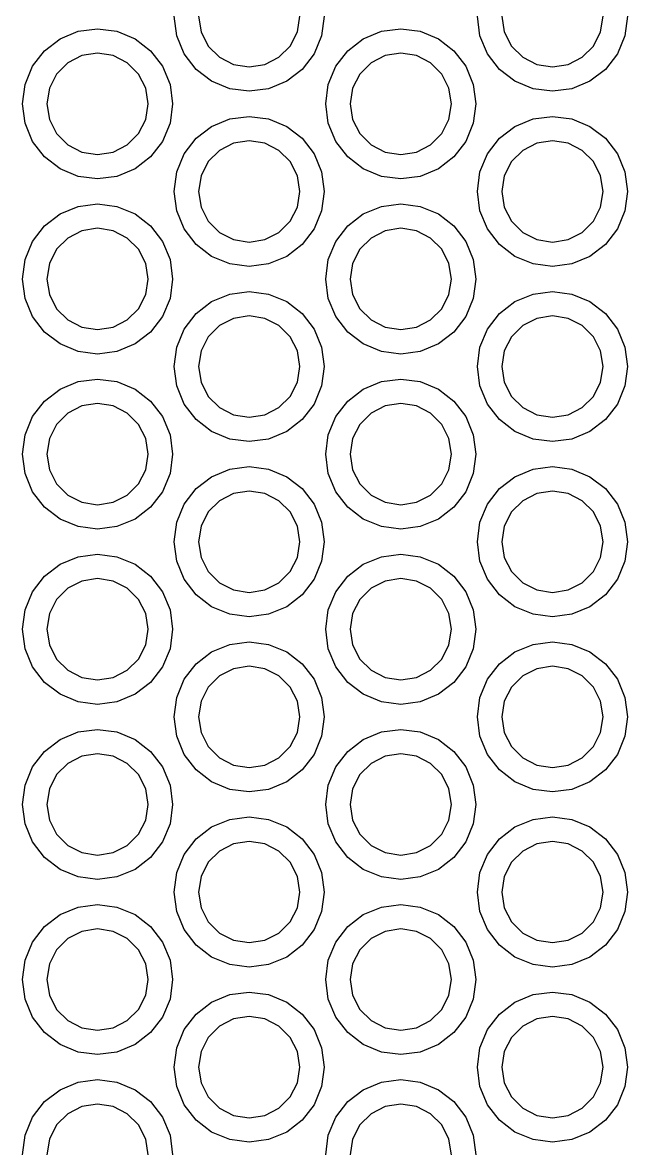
# Model space of a CAD drawing. Extents: x 0 to 6.5, y -7.51 to 0.
# Drawn here: x 1.5557 to 1.7461, y -5.2114 to -4.8571 of the extents above; entities that cross this region are included whole.
import ezdxf

# ---------------------------------------------------------------- set-up
doc = ezdxf.new("R2010")
doc.units = 0
doc.header["$MEASUREMENT"] = 0
doc.layers.add('BLACK', color=7, linetype='CONTINUOUS')

msp = doc.modelspace()

# ---------------------------------------------------------------- linework, layer by layer
at = {"layer": 'BLACK', "linetype": 'CONTINUOUS'}
for p, q in [((1.60424, -4.86125), (1.60343, -4.85514)), ((1.61111, -4.85514), (1.61189, -4.86007)), ((1.64222, -4.86007), (1.643, -4.85514)), ((1.65068, -4.85514), (1.64987, -4.86125)), ((1.69971, -4.86125), (1.6989, -4.85514)), ((1.70658, -4.85514), (1.70736, -4.86007)), ((1.73769, -4.86007), (1.73847, -4.85514)), ((1.74614, -4.85514), (1.74534, -4.86125)), ((1.56751, -4.86224), (1.57321, -4.85988)), ((1.57321, -4.85988), (1.57932, -4.85908)), ((1.57932, -4.85908), (1.58543, -4.85988)), ((1.58543, -4.85988), (1.59113, -4.86224)), ((1.6066, -4.86695), (1.60424, -4.86125)), ((1.61189, -4.86007), (1.61416, -4.86451)), ((1.63995, -4.86451), (1.64222, -4.86007)), ((1.64987, -4.86125), (1.64751, -4.86695)), ((1.66298, -4.86224), (1.66867, -4.85988)), ((1.66867, -4.85988), (1.67479, -4.85908)), ((1.67479, -4.85908), (1.6809, -4.85988)), ((1.6809, -4.85988), (1.6866, -4.86224)), ((1.70206, -4.86695), (1.69971, -4.86125)), ((1.70736, -4.86007), (1.70962, -4.86451)), ((1.73542, -4.86451), (1.73769, -4.86007)), ((1.74534, -4.86125), (1.74298, -4.86695)), ((1.56262, -4.86599), (1.56751, -4.86224)), ((1.59113, -4.86224), (1.59602, -4.86599)), ((1.61416, -4.86451), (1.61768, -4.86804)), ((1.63643, -4.86804), (1.63995, -4.86451)), ((1.65809, -4.86599), (1.66298, -4.86224)), ((1.6866, -4.86224), (1.69149, -4.86599)), ((1.70962, -4.86451), (1.71315, -4.86804)), ((1.73189, -4.86804), (1.73542, -4.86451)), ((1.55886, -4.87089), (1.56262, -4.86599)), ((1.57439, -4.86753), (1.56995, -4.8698)), ((1.57932, -4.86675), (1.57439, -4.86753)), ((1.58425, -4.86753), (1.57932, -4.86675)), ((1.58869, -4.8698), (1.58425, -4.86753)), ((1.59602, -4.86599), (1.59978, -4.87089)), ((1.61035, -4.87184), (1.6066, -4.86695)), ((1.61768, -4.86804), (1.62213, -4.8703)), ((1.63198, -4.8703), (1.63643, -4.86804)), ((1.64751, -4.86695), (1.64376, -4.87184)), ((1.65433, -4.87089), (1.65809, -4.86599)), ((1.66986, -4.86753), (1.66542, -4.8698)), ((1.67479, -4.86675), (1.66986, -4.86753)), ((1.67972, -4.86753), (1.67479, -4.86675)), ((1.68416, -4.8698), (1.67972, -4.86753)), ((1.69149, -4.86599), (1.69525, -4.87089)), ((1.70582, -4.87184), (1.70206, -4.86695)), ((1.71315, -4.86804), (1.7176, -4.8703)), ((1.72745, -4.8703), (1.73189, -4.86804)), ((1.74298, -4.86695), (1.73923, -4.87184)), ((1.5565, -4.87658), (1.55886, -4.87089)), ((1.56995, -4.8698), (1.56642, -4.87333)), ((1.59222, -4.87333), (1.58869, -4.8698)), ((1.59978, -4.87089), (1.60214, -4.87658)), ((1.61524, -4.8756), (1.61035, -4.87184)), ((1.62213, -4.8703), (1.62705, -4.87108)), ((1.62705, -4.87108), (1.63198, -4.8703)), ((1.64376, -4.87184), (1.63887, -4.8756)), ((1.65197, -4.87658), (1.65433, -4.87089)), ((1.66542, -4.8698), (1.66189, -4.87333)), ((1.68769, -4.87333), (1.68416, -4.8698)), ((1.69525, -4.87089), (1.69761, -4.87658)), ((1.71071, -4.8756), (1.70582, -4.87184)), ((1.7176, -4.8703), (1.72252, -4.87108)), ((1.72252, -4.87108), (1.72745, -4.8703)), ((1.73923, -4.87184), (1.73433, -4.8756)), ((1.56642, -4.87333), (1.56416, -4.87777)), ((1.59449, -4.87777), (1.59222, -4.87333)), ((1.66189, -4.87333), (1.65962, -4.87777)), ((1.68995, -4.87777), (1.68769, -4.87333)), ((1.5557, -4.8827), (1.5565, -4.87658)), ((1.56416, -4.87777), (1.56338, -4.8827)), ((1.59527, -4.8827), (1.59449, -4.87777)), ((1.60214, -4.87658), (1.60294, -4.8827)), ((1.62094, -4.87796), (1.61524, -4.8756)), ((1.62705, -4.87876), (1.62094, -4.87796)), ((1.63317, -4.87796), (1.62705, -4.87876)), ((1.63887, -4.8756), (1.63317, -4.87796)), ((1.65117, -4.8827), (1.65197, -4.87658)), ((1.65962, -4.87777), (1.65884, -4.8827)), ((1.69073, -4.8827), (1.68995, -4.87777)), ((1.69761, -4.87658), (1.69841, -4.8827)), ((1.71641, -4.87796), (1.71071, -4.8756)), ((1.72252, -4.87876), (1.71641, -4.87796)), ((1.72864, -4.87796), (1.72252, -4.87876)), ((1.73433, -4.8756), (1.72864, -4.87796)), ((1.5565, -4.88881), (1.5557, -4.8827)), ((1.56338, -4.8827), (1.56416, -4.88763)), ((1.59449, -4.88763), (1.59527, -4.8827)), ((1.60294, -4.8827), (1.60214, -4.88881)), ((1.65197, -4.88881), (1.65117, -4.8827)), ((1.65884, -4.8827), (1.65962, -4.88763)), ((1.68995, -4.88763), (1.69073, -4.8827)), ((1.69841, -4.8827), (1.69761, -4.88881)), ((1.55886, -4.89451), (1.5565, -4.88881)), ((1.56416, -4.88763), (1.56642, -4.89207)), ((1.59222, -4.89207), (1.59449, -4.88763)), ((1.60214, -4.88881), (1.59978, -4.89451)), ((1.61524, -4.8898), (1.62094, -4.88744)), ((1.62094, -4.88744), (1.62705, -4.88664)), ((1.62705, -4.88664), (1.63317, -4.88744)), ((1.63317, -4.88744), (1.63887, -4.8898)), ((1.65433, -4.89451), (1.65197, -4.88881)), ((1.65962, -4.88763), (1.66189, -4.89207)), ((1.68769, -4.89207), (1.68995, -4.88763)), ((1.69761, -4.88881), (1.69525, -4.89451)), ((1.71071, -4.8898), (1.71641, -4.88744)), ((1.71641, -4.88744), (1.72252, -4.88664)), ((1.72252, -4.88664), (1.72864, -4.88744)), ((1.72864, -4.88744), (1.73433, -4.8898)), ((1.56642, -4.89207), (1.56995, -4.8956)), ((1.58869, -4.8956), (1.59222, -4.89207)), ((1.61035, -4.89355), (1.61524, -4.8898)), ((1.63887, -4.8898), (1.64376, -4.89355)), ((1.66189, -4.89207), (1.66542, -4.8956)), ((1.68416, -4.8956), (1.68769, -4.89207)), ((1.70582, -4.89355), (1.71071, -4.8898)), ((1.73433, -4.8898), (1.73923, -4.89355)), ((1.56262, -4.8994), (1.55886, -4.89451)), ((1.56995, -4.8956), (1.57439, -4.89786)), ((1.58425, -4.89786), (1.58869, -4.8956)), ((1.59978, -4.89451), (1.59602, -4.8994)), ((1.6066, -4.89845), (1.61035, -4.89355)), ((1.62213, -4.89509), (1.61768, -4.89736)), ((1.62705, -4.89431), (1.62213, -4.89509)), ((1.63198, -4.89509), (1.62705, -4.89431)), ((1.63643, -4.89736), (1.63198, -4.89509)), ((1.64376, -4.89355), (1.64751, -4.89845)), ((1.65809, -4.8994), (1.65433, -4.89451)), ((1.66542, -4.8956), (1.66986, -4.89786)), ((1.67972, -4.89786), (1.68416, -4.8956)), ((1.69525, -4.89451), (1.69149, -4.8994)), ((1.70206, -4.89845), (1.70582, -4.89355)), ((1.7176, -4.89509), (1.71315, -4.89736)), ((1.72252, -4.89431), (1.7176, -4.89509)), ((1.72745, -4.89509), (1.72252, -4.89431)), ((1.73189, -4.89736), (1.72745, -4.89509)), ((1.73923, -4.89355), (1.74298, -4.89845)), ((1.56751, -4.90316), (1.56262, -4.8994)), ((1.57439, -4.89786), (1.57932, -4.89864)), ((1.57932, -4.89864), (1.58425, -4.89786)), ((1.59602, -4.8994), (1.59113, -4.90316)), ((1.60424, -4.90414), (1.6066, -4.89845)), ((1.61768, -4.89736), (1.61416, -4.90089)), ((1.63995, -4.90089), (1.63643, -4.89736)), ((1.64751, -4.89845), (1.64987, -4.90414)), ((1.66298, -4.90316), (1.65809, -4.8994)), ((1.66986, -4.89786), (1.67479, -4.89864)), ((1.67479, -4.89864), (1.67972, -4.89786)), ((1.69149, -4.8994), (1.6866, -4.90316)), ((1.69971, -4.90414), (1.70206, -4.89845)), ((1.71315, -4.89736), (1.70962, -4.90089)), ((1.73542, -4.90089), (1.73189, -4.89736)), ((1.74298, -4.89845), (1.74534, -4.90414)), ((1.57321, -4.90552), (1.56751, -4.90316)), ((1.59113, -4.90316), (1.58543, -4.90552)), ((1.61416, -4.90089), (1.61189, -4.90533)), ((1.64222, -4.90533), (1.63995, -4.90089)), ((1.66867, -4.90552), (1.66298, -4.90316)), ((1.6866, -4.90316), (1.6809, -4.90552)), ((1.70962, -4.90089), (1.70736, -4.90533)), ((1.73769, -4.90533), (1.73542, -4.90089)), ((1.57932, -4.90632), (1.57321, -4.90552)), ((1.58543, -4.90552), (1.57932, -4.90632)), ((1.60343, -4.91026), (1.60424, -4.90414)), ((1.61189, -4.90533), (1.61111, -4.91026)), ((1.643, -4.91026), (1.64222, -4.90533)), ((1.64987, -4.90414), (1.65068, -4.91026)), ((1.67479, -4.90632), (1.66867, -4.90552)), ((1.6809, -4.90552), (1.67479, -4.90632)), ((1.6989, -4.91026), (1.69971, -4.90414)), ((1.70736, -4.90533), (1.70658, -4.91026)), ((1.73847, -4.91026), (1.73769, -4.90533)), ((1.74534, -4.90414), (1.74614, -4.91026)), ((1.60424, -4.91637), (1.60343, -4.91026)), ((1.61111, -4.91026), (1.61189, -4.91518)), ((1.64222, -4.91518), (1.643, -4.91026)), ((1.65068, -4.91026), (1.64987, -4.91637)), ((1.69971, -4.91637), (1.6989, -4.91026)), ((1.70658, -4.91026), (1.70736, -4.91518)), ((1.73769, -4.91518), (1.73847, -4.91026)), ((1.74614, -4.91026), (1.74534, -4.91637)), ((1.57321, -4.915), (1.57932, -4.91419)), ((1.57932, -4.91419), (1.58543, -4.915)), ((1.66867, -4.915), (1.67479, -4.91419)), ((1.67479, -4.91419), (1.6809, -4.915)), ((1.56262, -4.92111), (1.56751, -4.91736)), ((1.56751, -4.91736), (1.57321, -4.915)), ((1.58543, -4.915), (1.59113, -4.91736)), ((1.59113, -4.91736), (1.59602, -4.92111)), ((1.6066, -4.92207), (1.60424, -4.91637)), ((1.61189, -4.91518), (1.61416, -4.91963)), ((1.63995, -4.91963), (1.64222, -4.91518)), ((1.64987, -4.91637), (1.64751, -4.92207)), ((1.65809, -4.92111), (1.66298, -4.91736)), ((1.66298, -4.91736), (1.66867, -4.915)), ((1.6809, -4.915), (1.6866, -4.91736)), ((1.6866, -4.91736), (1.69149, -4.92111)), ((1.70206, -4.92207), (1.69971, -4.91637)), ((1.70736, -4.91518), (1.70962, -4.91963)), ((1.73542, -4.91963), (1.73769, -4.91518)), ((1.74534, -4.91637), (1.74298, -4.92207)), ((1.55886, -4.92601), (1.56262, -4.92111)), ((1.59602, -4.92111), (1.59978, -4.92601)), ((1.61416, -4.91963), (1.61768, -4.92316)), ((1.63643, -4.92316), (1.63995, -4.91963)), ((1.65433, -4.92601), (1.65809, -4.92111)), ((1.69149, -4.92111), (1.69525, -4.92601)), ((1.70962, -4.91963), (1.71315, -4.92316)), ((1.73189, -4.92316), (1.73542, -4.91963)), ((1.56995, -4.92492), (1.56642, -4.92844)), ((1.57439, -4.92265), (1.56995, -4.92492)), ((1.57932, -4.92187), (1.57439, -4.92265)), ((1.58425, -4.92265), (1.57932, -4.92187)), ((1.58869, -4.92492), (1.58425, -4.92265)), ((1.59222, -4.92844), (1.58869, -4.92492)), ((1.61035, -4.92696), (1.6066, -4.92207)), ((1.61768, -4.92316), (1.62213, -4.92542)), ((1.63198, -4.92542), (1.63643, -4.92316)), ((1.64751, -4.92207), (1.64376, -4.92696)), ((1.66542, -4.92492), (1.66189, -4.92844)), ((1.66986, -4.92265), (1.66542, -4.92492)), ((1.67479, -4.92187), (1.66986, -4.92265)), ((1.67972, -4.92265), (1.67479, -4.92187)), ((1.68416, -4.92492), (1.67972, -4.92265)), ((1.68769, -4.92844), (1.68416, -4.92492)), ((1.70582, -4.92696), (1.70206, -4.92207)), ((1.71315, -4.92316), (1.7176, -4.92542)), ((1.72745, -4.92542), (1.73189, -4.92316)), ((1.74298, -4.92207), (1.73923, -4.92696)), ((1.5565, -4.9317), (1.55886, -4.92601)), ((1.56642, -4.92844), (1.56416, -4.93289)), ((1.59449, -4.93289), (1.59222, -4.92844)), ((1.59978, -4.92601), (1.60214, -4.9317)), ((1.61524, -4.93071), (1.61035, -4.92696)), ((1.62213, -4.92542), (1.62705, -4.9262)), ((1.62705, -4.9262), (1.63198, -4.92542)), ((1.64376, -4.92696), (1.63887, -4.93071)), ((1.65197, -4.9317), (1.65433, -4.92601)), ((1.66189, -4.92844), (1.65962, -4.93289)), ((1.68995, -4.93289), (1.68769, -4.92844)), ((1.69525, -4.92601), (1.69761, -4.9317)), ((1.71071, -4.93071), (1.70582, -4.92696)), ((1.7176, -4.92542), (1.72252, -4.9262)), ((1.72252, -4.9262), (1.72745, -4.92542)), ((1.73923, -4.92696), (1.73433, -4.93071)), ((1.5557, -4.93782), (1.5565, -4.9317)), ((1.60214, -4.9317), (1.60294, -4.93782)), ((1.62094, -4.93307), (1.61524, -4.93071)), ((1.63887, -4.93071), (1.63317, -4.93307)), ((1.65117, -4.93782), (1.65197, -4.9317)), ((1.69761, -4.9317), (1.69841, -4.93782)), ((1.71641, -4.93307), (1.71071, -4.93071)), ((1.73433, -4.93071), (1.72864, -4.93307)), ((1.56416, -4.93289), (1.56338, -4.93782)), ((1.59527, -4.93782), (1.59449, -4.93289)), ((1.62705, -4.93388), (1.62094, -4.93307)), ((1.63317, -4.93307), (1.62705, -4.93388)), ((1.65962, -4.93289), (1.65884, -4.93782)), ((1.69073, -4.93782), (1.68995, -4.93289)), ((1.72252, -4.93388), (1.71641, -4.93307)), ((1.72864, -4.93307), (1.72252, -4.93388)), ((1.5565, -4.94393), (1.5557, -4.93782)), ((1.56338, -4.93782), (1.56416, -4.94274)), ((1.59449, -4.94274), (1.59527, -4.93782)), ((1.60294, -4.93782), (1.60214, -4.94393)), ((1.65197, -4.94393), (1.65117, -4.93782)), ((1.65884, -4.93782), (1.65962, -4.94274)), ((1.68995, -4.94274), (1.69073, -4.93782)), ((1.69841, -4.93782), (1.69761, -4.94393)), ((1.56416, -4.94274), (1.56642, -4.94719)), ((1.59222, -4.94719), (1.59449, -4.94274)), ((1.61524, -4.94492), (1.62094, -4.94256)), ((1.62094, -4.94256), (1.62705, -4.94175)), ((1.62705, -4.94175), (1.63317, -4.94256)), ((1.63317, -4.94256), (1.63887, -4.94492)), ((1.65962, -4.94274), (1.66189, -4.94719)), ((1.68769, -4.94719), (1.68995, -4.94274)), ((1.71071, -4.94492), (1.71641, -4.94256)), ((1.71641, -4.94256), (1.72252, -4.94175)), ((1.72252, -4.94175), (1.72864, -4.94256)), ((1.72864, -4.94256), (1.73433, -4.94492)), ((1.55886, -4.94963), (1.5565, -4.94393)), ((1.60214, -4.94393), (1.59978, -4.94963)), ((1.61035, -4.94867), (1.61524, -4.94492)), ((1.63887, -4.94492), (1.64376, -4.94867)), ((1.65433, -4.94963), (1.65197, -4.94393)), ((1.69761, -4.94393), (1.69525, -4.94963)), ((1.70582, -4.94867), (1.71071, -4.94492)), ((1.73433, -4.94492), (1.73923, -4.94867)), ((1.56262, -4.95452), (1.55886, -4.94963)), ((1.56642, -4.94719), (1.56995, -4.95072)), ((1.58869, -4.95072), (1.59222, -4.94719)), ((1.59978, -4.94963), (1.59602, -4.95452)), ((1.6066, -4.95356), (1.61035, -4.94867)), ((1.62705, -4.94943), (1.62213, -4.95021)), ((1.63198, -4.95021), (1.62705, -4.94943)), ((1.64376, -4.94867), (1.64751, -4.95356)), ((1.65809, -4.95452), (1.65433, -4.94963)), ((1.66189, -4.94719), (1.66542, -4.95072)), ((1.68416, -4.95072), (1.68769, -4.94719)), ((1.69525, -4.94963), (1.69149, -4.95452)), ((1.70206, -4.95356), (1.70582, -4.94867)), ((1.72252, -4.94943), (1.7176, -4.95021)), ((1.72745, -4.95021), (1.72252, -4.94943)), ((1.73923, -4.94867), (1.74298, -4.95356)), ((1.56995, -4.95072), (1.57439, -4.95298)), ((1.57439, -4.95298), (1.57932, -4.95376)), ((1.57932, -4.95376), (1.58425, -4.95298)), ((1.58425, -4.95298), (1.58869, -4.95072)), ((1.61768, -4.95248), (1.61416, -4.956)), ((1.62213, -4.95021), (1.61768, -4.95248)), ((1.63643, -4.95248), (1.63198, -4.95021)), ((1.63995, -4.956), (1.63643, -4.95248)), ((1.66542, -4.95072), (1.66986, -4.95298)), ((1.66986, -4.95298), (1.67479, -4.95376)), ((1.67479, -4.95376), (1.67972, -4.95298)), ((1.67972, -4.95298), (1.68416, -4.95072)), ((1.71315, -4.95248), (1.70962, -4.956)), ((1.7176, -4.95021), (1.71315, -4.95248)), ((1.73189, -4.95248), (1.72745, -4.95021)), ((1.73542, -4.956), (1.73189, -4.95248)), ((1.56751, -4.95827), (1.56262, -4.95452)), ((1.59602, -4.95452), (1.59113, -4.95827)), ((1.60424, -4.95926), (1.6066, -4.95356)), ((1.61416, -4.956), (1.61189, -4.96045)), ((1.64222, -4.96045), (1.63995, -4.956)), ((1.64751, -4.95356), (1.64987, -4.95926)), ((1.66298, -4.95827), (1.65809, -4.95452)), ((1.69149, -4.95452), (1.6866, -4.95827)), ((1.69971, -4.95926), (1.70206, -4.95356)), ((1.70962, -4.956), (1.70736, -4.96045)), ((1.73769, -4.96045), (1.73542, -4.956)), ((1.74298, -4.95356), (1.74534, -4.95926)), ((1.57321, -4.96063), (1.56751, -4.95827)), ((1.59113, -4.95827), (1.58543, -4.96063)), ((1.60343, -4.96538), (1.60424, -4.95926)), ((1.61189, -4.96045), (1.61111, -4.96538)), ((1.643, -4.96538), (1.64222, -4.96045)), ((1.64987, -4.95926), (1.65068, -4.96538)), ((1.66867, -4.96063), (1.66298, -4.95827)), ((1.6866, -4.95827), (1.6809, -4.96063)), ((1.6989, -4.96538), (1.69971, -4.95926)), ((1.70736, -4.96045), (1.70658, -4.96538)), ((1.73847, -4.96538), (1.73769, -4.96045)), ((1.74534, -4.95926), (1.74614, -4.96538)), ((1.57932, -4.96144), (1.57321, -4.96063)), ((1.58543, -4.96063), (1.57932, -4.96144)), ((1.67479, -4.96144), (1.66867, -4.96063)), ((1.6809, -4.96063), (1.67479, -4.96144)), ((1.60424, -4.97149), (1.60343, -4.96538)), ((1.61111, -4.96538), (1.61189, -4.9703)), ((1.64222, -4.9703), (1.643, -4.96538)), ((1.65068, -4.96538), (1.64987, -4.97149)), ((1.69971, -4.97149), (1.6989, -4.96538)), ((1.70658, -4.96538), (1.70736, -4.9703)), ((1.73769, -4.9703), (1.73847, -4.96538)), ((1.74614, -4.96538), (1.74534, -4.97149)), ((1.56751, -4.97248), (1.57321, -4.97012)), ((1.57321, -4.97012), (1.57932, -4.96931)), ((1.57932, -4.96931), (1.58543, -4.97012)), ((1.58543, -4.97012), (1.59113, -4.97248)), ((1.61189, -4.9703), (1.61416, -4.97475)), ((1.63995, -4.97475), (1.64222, -4.9703)), ((1.66298, -4.97248), (1.66867, -4.97012)), ((1.66867, -4.97012), (1.67479, -4.96931)), ((1.67479, -4.96931), (1.6809, -4.97012)), ((1.6809, -4.97012), (1.6866, -4.97248)), ((1.70736, -4.9703), (1.70962, -4.97475)), ((1.73542, -4.97475), (1.73769, -4.9703)), ((1.56262, -4.97623), (1.56751, -4.97248)), ((1.59113, -4.97248), (1.59602, -4.97623)), ((1.6066, -4.97719), (1.60424, -4.97149)), ((1.61416, -4.97475), (1.61768, -4.97827)), ((1.63643, -4.97827), (1.63995, -4.97475)), ((1.64987, -4.97149), (1.64751, -4.97719)), ((1.65809, -4.97623), (1.66298, -4.97248)), ((1.6866, -4.97248), (1.69149, -4.97623)), ((1.70206, -4.97719), (1.69971, -4.97149)), ((1.70962, -4.97475), (1.71315, -4.97827)), ((1.73189, -4.97827), (1.73542, -4.97475)), ((1.74534, -4.97149), (1.74298, -4.97719)), ((1.55886, -4.98112), (1.56262, -4.97623)), ((1.57439, -4.97777), (1.56995, -4.98003)), ((1.57932, -4.97699), (1.57439, -4.97777)), ((1.58425, -4.97777), (1.57932, -4.97699)), ((1.58869, -4.98003), (1.58425, -4.97777)), ((1.59602, -4.97623), (1.59978, -4.98112)), ((1.61035, -4.98208), (1.6066, -4.97719)), ((1.61768, -4.97827), (1.62213, -4.98054)), ((1.63198, -4.98054), (1.63643, -4.97827)), ((1.64751, -4.97719), (1.64376, -4.98208)), ((1.65433, -4.98112), (1.65809, -4.97623)), ((1.66986, -4.97777), (1.66542, -4.98003)), ((1.67479, -4.97699), (1.66986, -4.97777)), ((1.67972, -4.97777), (1.67479, -4.97699)), ((1.68416, -4.98003), (1.67972, -4.97777)), ((1.69149, -4.97623), (1.69525, -4.98112)), ((1.70582, -4.98208), (1.70206, -4.97719)), ((1.71315, -4.97827), (1.7176, -4.98054)), ((1.72745, -4.98054), (1.73189, -4.97827)), ((1.74298, -4.97719), (1.73923, -4.98208)), ((1.5565, -4.98682), (1.55886, -4.98112)), ((1.56995, -4.98003), (1.56642, -4.98356)), ((1.59222, -4.98356), (1.58869, -4.98003)), ((1.59978, -4.98112), (1.60214, -4.98682)), ((1.62213, -4.98054), (1.62705, -4.98132)), ((1.62705, -4.98132), (1.63198, -4.98054)), ((1.65197, -4.98682), (1.65433, -4.98112)), ((1.66542, -4.98003), (1.66189, -4.98356)), ((1.68769, -4.98356), (1.68416, -4.98003)), ((1.69525, -4.98112), (1.69761, -4.98682)), ((1.7176, -4.98054), (1.72252, -4.98132)), ((1.72252, -4.98132), (1.72745, -4.98054)), ((1.56642, -4.98356), (1.56416, -4.98801)), ((1.59449, -4.98801), (1.59222, -4.98356)), ((1.61524, -4.98583), (1.61035, -4.98208)), ((1.64376, -4.98208), (1.63887, -4.98583)), ((1.66189, -4.98356), (1.65962, -4.98801)), ((1.68995, -4.98801), (1.68769, -4.98356)), ((1.71071, -4.98583), (1.70582, -4.98208)), ((1.73923, -4.98208), (1.73433, -4.98583)), ((1.5557, -4.99293), (1.5565, -4.98682)), ((1.56416, -4.98801), (1.56338, -4.99293)), ((1.59527, -4.99293), (1.59449, -4.98801)), ((1.60214, -4.98682), (1.60294, -4.99293)), ((1.62094, -4.98819), (1.61524, -4.98583)), ((1.62705, -4.989), (1.62094, -4.98819)), ((1.63317, -4.98819), (1.62705, -4.989)), ((1.63887, -4.98583), (1.63317, -4.98819)), ((1.65117, -4.99293), (1.65197, -4.98682)), ((1.65962, -4.98801), (1.65884, -4.99293)), ((1.69073, -4.99293), (1.68995, -4.98801)), ((1.69761, -4.98682), (1.69841, -4.99293)), ((1.71641, -4.98819), (1.71071, -4.98583)), ((1.72252, -4.989), (1.71641, -4.98819)), ((1.72864, -4.98819), (1.72252, -4.989)), ((1.73433, -4.98583), (1.72864, -4.98819)), ((1.5565, -4.99905), (1.5557, -4.99293)), ((1.56338, -4.99293), (1.56416, -4.99786)), ((1.59449, -4.99786), (1.59527, -4.99293)), ((1.60294, -4.99293), (1.60214, -4.99905)), ((1.65197, -4.99905), (1.65117, -4.99293)), ((1.65884, -4.99293), (1.65962, -4.99786)), ((1.68995, -4.99786), (1.69073, -4.99293)), ((1.69841, -4.99293), (1.69761, -4.99905)), ((1.55886, -5.00475), (1.5565, -4.99905)), ((1.56416, -4.99786), (1.56642, -5.00231)), ((1.59222, -5.00231), (1.59449, -4.99786)), ((1.60214, -4.99905), (1.59978, -5.00475)), ((1.61524, -5.00004), (1.62094, -4.99768)), ((1.62094, -4.99768), (1.62705, -4.99687)), ((1.62705, -4.99687), (1.63317, -4.99768)), ((1.63317, -4.99768), (1.63887, -5.00004)), ((1.65433, -5.00475), (1.65197, -4.99905)), ((1.65962, -4.99786), (1.66189, -5.00231)), ((1.68769, -5.00231), (1.68995, -4.99786)), ((1.69761, -4.99905), (1.69525, -5.00475)), ((1.71071, -5.00004), (1.71641, -4.99768)), ((1.71641, -4.99768), (1.72252, -4.99687)), ((1.72252, -4.99687), (1.72864, -4.99768)), ((1.72864, -4.99768), (1.73433, -5.00004)), ((1.56642, -5.00231), (1.56995, -5.00583)), ((1.58869, -5.00583), (1.59222, -5.00231)), ((1.61035, -5.00379), (1.61524, -5.00004)), ((1.63887, -5.00004), (1.64376, -5.00379)), ((1.66189, -5.00231), (1.66542, -5.00583)), ((1.68416, -5.00583), (1.68769, -5.00231)), ((1.70582, -5.00379), (1.71071, -5.00004)), ((1.73433, -5.00004), (1.73923, -5.00379)), ((1.56262, -5.00964), (1.55886, -5.00475)), ((1.56995, -5.00583), (1.57439, -5.0081)), ((1.58425, -5.0081), (1.58869, -5.00583)), ((1.59978, -5.00475), (1.59602, -5.00964)), ((1.6066, -5.00868), (1.61035, -5.00379)), ((1.62213, -5.00533), (1.61768, -5.00759)), ((1.62705, -5.00455), (1.62213, -5.00533)), ((1.63198, -5.00533), (1.62705, -5.00455)), ((1.63643, -5.00759), (1.63198, -5.00533)), ((1.64376, -5.00379), (1.64751, -5.00868)), ((1.65809, -5.00964), (1.65433, -5.00475)), ((1.66542, -5.00583), (1.66986, -5.0081)), ((1.67972, -5.0081), (1.68416, -5.00583)), ((1.69525, -5.00475), (1.69149, -5.00964)), ((1.70206, -5.00868), (1.70582, -5.00379)), ((1.7176, -5.00533), (1.71315, -5.00759)), ((1.72252, -5.00455), (1.7176, -5.00533)), ((1.72745, -5.00533), (1.72252, -5.00455)), ((1.73189, -5.00759), (1.72745, -5.00533)), ((1.73923, -5.00379), (1.74298, -5.00868)), ((1.56751, -5.01339), (1.56262, -5.00964)), ((1.57439, -5.0081), (1.57932, -5.00888)), ((1.57932, -5.00888), (1.58425, -5.0081)), ((1.59602, -5.00964), (1.59113, -5.01339)), ((1.60424, -5.01438), (1.6066, -5.00868)), ((1.61768, -5.00759), (1.61416, -5.01112)), ((1.63995, -5.01112), (1.63643, -5.00759)), ((1.64751, -5.00868), (1.64987, -5.01438)), ((1.66298, -5.01339), (1.65809, -5.00964)), ((1.66986, -5.0081), (1.67479, -5.00888)), ((1.67479, -5.00888), (1.67972, -5.0081)), ((1.69149, -5.00964), (1.6866, -5.01339)), ((1.69971, -5.01438), (1.70206, -5.00868)), ((1.71315, -5.00759), (1.70962, -5.01112)), ((1.73542, -5.01112), (1.73189, -5.00759)), ((1.74298, -5.00868), (1.74534, -5.01438)), ((1.57321, -5.01575), (1.56751, -5.01339)), ((1.59113, -5.01339), (1.58543, -5.01575)), ((1.61416, -5.01112), (1.61189, -5.01557)), ((1.64222, -5.01557), (1.63995, -5.01112)), ((1.66867, -5.01575), (1.66298, -5.01339)), ((1.6866, -5.01339), (1.6809, -5.01575)), ((1.70962, -5.01112), (1.70736, -5.01557)), ((1.73769, -5.01557), (1.73542, -5.01112)), ((1.57932, -5.01656), (1.57321, -5.01575)), ((1.58543, -5.01575), (1.57932, -5.01656)), ((1.60343, -5.02049), (1.60424, -5.01438)), ((1.61189, -5.01557), (1.61111, -5.02049)), ((1.643, -5.02049), (1.64222, -5.01557)), ((1.64987, -5.01438), (1.65068, -5.02049)), ((1.67479, -5.01656), (1.66867, -5.01575)), ((1.6809, -5.01575), (1.67479, -5.01656)), ((1.6989, -5.02049), (1.69971, -5.01438)), ((1.70736, -5.01557), (1.70658, -5.02049)), ((1.73847, -5.02049), (1.73769, -5.01557)), ((1.74534, -5.01438), (1.74614, -5.02049)), ((1.60424, -5.02661), (1.60343, -5.02049)), ((1.61111, -5.02049), (1.61189, -5.02542)), ((1.64222, -5.02542), (1.643, -5.02049)), ((1.65068, -5.02049), (1.64987, -5.02661)), ((1.69971, -5.02661), (1.6989, -5.02049)), ((1.70658, -5.02049), (1.70736, -5.02542)), ((1.73769, -5.02542), (1.73847, -5.02049)), ((1.74614, -5.02049), (1.74534, -5.02661)), ((1.56262, -5.03135), (1.56751, -5.0276)), ((1.56751, -5.0276), (1.57321, -5.02524)), ((1.57321, -5.02524), (1.57932, -5.02443)), ((1.57932, -5.02443), (1.58543, -5.02524)), ((1.58543, -5.02524), (1.59113, -5.0276)), ((1.59113, -5.0276), (1.59602, -5.03135)), ((1.6066, -5.0323), (1.60424, -5.02661)), ((1.61189, -5.02542), (1.61416, -5.02987)), ((1.63995, -5.02987), (1.64222, -5.02542)), ((1.64987, -5.02661), (1.64751, -5.0323)), ((1.65809, -5.03135), (1.66298, -5.0276)), ((1.66298, -5.0276), (1.66867, -5.02524)), ((1.66867, -5.02524), (1.67479, -5.02443)), ((1.67479, -5.02443), (1.6809, -5.02524)), ((1.6809, -5.02524), (1.6866, -5.0276)), ((1.6866, -5.0276), (1.69149, -5.03135)), ((1.70206, -5.0323), (1.69971, -5.02661)), ((1.70736, -5.02542), (1.70962, -5.02987)), ((1.73542, -5.02987), (1.73769, -5.02542)), ((1.74534, -5.02661), (1.74298, -5.0323)), ((1.55886, -5.03624), (1.56262, -5.03135)), ((1.59602, -5.03135), (1.59978, -5.03624)), ((1.61416, -5.02987), (1.61768, -5.03339)), ((1.63643, -5.03339), (1.63995, -5.02987)), ((1.65433, -5.03624), (1.65809, -5.03135)), ((1.69149, -5.03135), (1.69525, -5.03624)), ((1.70962, -5.02987), (1.71315, -5.03339)), ((1.73189, -5.03339), (1.73542, -5.02987)), ((1.57439, -5.03289), (1.56995, -5.03515)), ((1.57932, -5.03211), (1.57439, -5.03289)), ((1.58425, -5.03289), (1.57932, -5.03211)), ((1.58869, -5.03515), (1.58425, -5.03289)), ((1.61035, -5.0372), (1.6066, -5.0323)), ((1.61768, -5.03339), (1.62213, -5.03566)), ((1.63198, -5.03566), (1.63643, -5.03339)), ((1.64751, -5.0323), (1.64376, -5.0372)), ((1.66986, -5.03289), (1.66542, -5.03515)), ((1.67479, -5.03211), (1.66986, -5.03289)), ((1.67972, -5.03289), (1.67479, -5.03211)), ((1.68416, -5.03515), (1.67972, -5.03289)), ((1.70582, -5.0372), (1.70206, -5.0323)), ((1.71315, -5.03339), (1.7176, -5.03566)), ((1.72745, -5.03566), (1.73189, -5.03339)), ((1.74298, -5.0323), (1.73923, -5.0372)), ((1.5565, -5.04194), (1.55886, -5.03624)), ((1.56995, -5.03515), (1.56642, -5.03868)), ((1.59222, -5.03868), (1.58869, -5.03515)), ((1.59978, -5.03624), (1.60214, -5.04194)), ((1.61524, -5.04095), (1.61035, -5.0372)), ((1.62213, -5.03566), (1.62705, -5.03644)), ((1.62705, -5.03644), (1.63198, -5.03566)), ((1.64376, -5.0372), (1.63887, -5.04095)), ((1.65197, -5.04194), (1.65433, -5.03624)), ((1.66542, -5.03515), (1.66189, -5.03868)), ((1.68769, -5.03868), (1.68416, -5.03515)), ((1.69525, -5.03624), (1.69761, -5.04194)), ((1.71071, -5.04095), (1.70582, -5.0372)), ((1.7176, -5.03566), (1.72252, -5.03644)), ((1.72252, -5.03644), (1.72745, -5.03566)), ((1.73923, -5.0372), (1.73433, -5.04095)), ((1.5557, -5.04805), (1.5565, -5.04194)), ((1.56642, -5.03868), (1.56416, -5.04313)), ((1.59449, -5.04313), (1.59222, -5.03868)), ((1.60214, -5.04194), (1.60294, -5.04805)), ((1.62094, -5.04331), (1.61524, -5.04095)), ((1.63887, -5.04095), (1.63317, -5.04331)), ((1.65117, -5.04805), (1.65197, -5.04194)), ((1.66189, -5.03868), (1.65962, -5.04313)), ((1.68995, -5.04313), (1.68769, -5.03868)), ((1.69761, -5.04194), (1.69841, -5.04805)), ((1.71641, -5.04331), (1.71071, -5.04095)), ((1.73433, -5.04095), (1.72864, -5.04331)), ((1.56416, -5.04313), (1.56338, -5.04805)), ((1.59527, -5.04805), (1.59449, -5.04313)), ((1.62705, -5.04412), (1.62094, -5.04331)), ((1.63317, -5.04331), (1.62705, -5.04412)), ((1.65962, -5.04313), (1.65884, -5.04805)), ((1.69073, -5.04805), (1.68995, -5.04313)), ((1.72252, -5.04412), (1.71641, -5.04331)), ((1.72864, -5.04331), (1.72252, -5.04412)), ((1.5565, -5.05417), (1.5557, -5.04805)), ((1.56338, -5.04805), (1.56416, -5.05298)), ((1.59449, -5.05298), (1.59527, -5.04805)), ((1.60294, -5.04805), (1.60214, -5.05417)), ((1.65197, -5.05417), (1.65117, -5.04805)), ((1.65884, -5.04805), (1.65962, -5.05298)), ((1.68995, -5.05298), (1.69073, -5.04805)), ((1.69841, -5.04805), (1.69761, -5.05417)), ((1.62094, -5.05279), (1.62705, -5.05199)), ((1.62705, -5.05199), (1.63317, -5.05279)), ((1.71641, -5.05279), (1.72252, -5.05199)), ((1.72252, -5.05199), (1.72864, -5.05279)), ((1.55886, -5.05986), (1.5565, -5.05417)), ((1.56416, -5.05298), (1.56642, -5.05742)), ((1.59222, -5.05742), (1.59449, -5.05298)), ((1.60214, -5.05417), (1.59978, -5.05986)), ((1.61035, -5.05891), (1.61524, -5.05515)), ((1.61524, -5.05515), (1.62094, -5.05279)), ((1.63317, -5.05279), (1.63887, -5.05515)), ((1.63887, -5.05515), (1.64376, -5.05891)), ((1.65433, -5.05986), (1.65197, -5.05417)), ((1.65962, -5.05298), (1.66189, -5.05742)), ((1.68769, -5.05742), (1.68995, -5.05298)), ((1.69761, -5.05417), (1.69525, -5.05986)), ((1.70582, -5.05891), (1.71071, -5.05515)), ((1.71071, -5.05515), (1.71641, -5.05279)), ((1.72864, -5.05279), (1.73433, -5.05515)), ((1.73433, -5.05515), (1.73923, -5.05891)), ((1.56642, -5.05742), (1.56995, -5.06095)), ((1.58869, -5.06095), (1.59222, -5.05742)), ((1.6066, -5.0638), (1.61035, -5.05891)), ((1.62705, -5.05967), (1.62213, -5.06045)), ((1.63198, -5.06045), (1.62705, -5.05967)), ((1.64376, -5.05891), (1.64751, -5.0638)), ((1.66189, -5.05742), (1.66542, -5.06095)), ((1.68416, -5.06095), (1.68769, -5.05742)), ((1.70206, -5.0638), (1.70582, -5.05891)), ((1.72252, -5.05967), (1.7176, -5.06045)), ((1.72745, -5.06045), (1.72252, -5.05967)), ((1.73923, -5.05891), (1.74298, -5.0638)), ((1.56262, -5.06476), (1.55886, -5.05986)), ((1.56995, -5.06095), (1.57439, -5.06322)), ((1.57439, -5.06322), (1.57932, -5.064)), ((1.57932, -5.064), (1.58425, -5.06322)), ((1.58425, -5.06322), (1.58869, -5.06095)), ((1.59978, -5.05986), (1.59602, -5.06476)), ((1.61768, -5.06271), (1.61416, -5.06624)), ((1.62213, -5.06045), (1.61768, -5.06271)), ((1.63643, -5.06271), (1.63198, -5.06045)), ((1.63995, -5.06624), (1.63643, -5.06271)), ((1.65809, -5.06476), (1.65433, -5.05986)), ((1.66542, -5.06095), (1.66986, -5.06322)), ((1.66986, -5.06322), (1.67479, -5.064)), ((1.67479, -5.064), (1.67972, -5.06322)), ((1.67972, -5.06322), (1.68416, -5.06095)), ((1.69525, -5.05986), (1.69149, -5.06476)), ((1.71315, -5.06271), (1.70962, -5.06624)), ((1.7176, -5.06045), (1.71315, -5.06271)), ((1.73189, -5.06271), (1.72745, -5.06045)), ((1.73542, -5.06624), (1.73189, -5.06271)), ((1.56751, -5.06851), (1.56262, -5.06476)), ((1.59602, -5.06476), (1.59113, -5.06851)), ((1.60424, -5.0695), (1.6066, -5.0638)), ((1.61416, -5.06624), (1.61189, -5.07068)), ((1.64222, -5.07068), (1.63995, -5.06624)), ((1.64751, -5.0638), (1.64987, -5.0695)), ((1.66298, -5.06851), (1.65809, -5.06476)), ((1.69149, -5.06476), (1.6866, -5.06851)), ((1.69971, -5.0695), (1.70206, -5.0638)), ((1.70962, -5.06624), (1.70736, -5.07068)), ((1.73769, -5.07068), (1.73542, -5.06624)), ((1.74298, -5.0638), (1.74534, -5.0695)), ((1.57321, -5.07087), (1.56751, -5.06851)), ((1.59113, -5.06851), (1.58543, -5.07087)), ((1.60343, -5.07561), (1.60424, -5.0695)), ((1.64987, -5.0695), (1.65068, -5.07561)), ((1.66867, -5.07087), (1.66298, -5.06851)), ((1.6866, -5.06851), (1.6809, -5.07087)), ((1.6989, -5.07561), (1.69971, -5.0695)), ((1.74534, -5.0695), (1.74614, -5.07561)), ((1.57932, -5.07167), (1.57321, -5.07087)), ((1.58543, -5.07087), (1.57932, -5.07167)), ((1.61189, -5.07068), (1.61111, -5.07561)), ((1.643, -5.07561), (1.64222, -5.07068)), ((1.67479, -5.07167), (1.66867, -5.07087)), ((1.6809, -5.07087), (1.67479, -5.07167)), ((1.70736, -5.07068), (1.70658, -5.07561)), ((1.73847, -5.07561), (1.73769, -5.07068)), ((1.60424, -5.08173), (1.60343, -5.07561)), ((1.61111, -5.07561), (1.61189, -5.08054)), ((1.64222, -5.08054), (1.643, -5.07561)), ((1.65068, -5.07561), (1.64987, -5.08173)), ((1.69971, -5.08173), (1.6989, -5.07561)), ((1.70658, -5.07561), (1.70736, -5.08054)), ((1.73769, -5.08054), (1.73847, -5.07561)), ((1.74614, -5.07561), (1.74534, -5.08173)), ((1.56751, -5.08271), (1.57321, -5.08035)), ((1.57321, -5.08035), (1.57932, -5.07955)), ((1.57932, -5.07955), (1.58543, -5.08035)), ((1.58543, -5.08035), (1.59113, -5.08271)), ((1.61189, -5.08054), (1.61416, -5.08498)), ((1.63995, -5.08498), (1.64222, -5.08054)), ((1.66298, -5.08271), (1.66867, -5.08035)), ((1.66867, -5.08035), (1.67479, -5.07955)), ((1.67479, -5.07955), (1.6809, -5.08035)), ((1.6809, -5.08035), (1.6866, -5.08271)), ((1.70736, -5.08054), (1.70962, -5.08498)), ((1.73542, -5.08498), (1.73769, -5.08054)), ((1.56262, -5.08647), (1.56751, -5.08271)), ((1.59113, -5.08271), (1.59602, -5.08647)), ((1.6066, -5.08742), (1.60424, -5.08173)), ((1.64987, -5.08173), (1.64751, -5.08742)), ((1.65809, -5.08647), (1.66298, -5.08271)), ((1.6866, -5.08271), (1.69149, -5.08647)), ((1.70206, -5.08742), (1.69971, -5.08173)), ((1.74534, -5.08173), (1.74298, -5.08742)), ((1.55886, -5.09136), (1.56262, -5.08647)), ((1.57439, -5.08801), (1.56995, -5.09027)), ((1.57932, -5.08723), (1.57439, -5.08801)), ((1.58425, -5.08801), (1.57932, -5.08723)), ((1.58869, -5.09027), (1.58425, -5.08801)), ((1.59602, -5.08647), (1.59978, -5.09136)), ((1.61035, -5.09231), (1.6066, -5.08742)), ((1.61416, -5.08498), (1.61768, -5.08851)), ((1.63643, -5.08851), (1.63995, -5.08498)), ((1.64751, -5.08742), (1.64376, -5.09231)), ((1.65433, -5.09136), (1.65809, -5.08647)), ((1.66986, -5.08801), (1.66542, -5.09027)), ((1.67479, -5.08723), (1.66986, -5.08801)), ((1.67972, -5.08801), (1.67479, -5.08723)), ((1.68416, -5.09027), (1.67972, -5.08801)), ((1.69149, -5.08647), (1.69525, -5.09136)), ((1.70582, -5.09231), (1.70206, -5.08742)), ((1.70962, -5.08498), (1.71315, -5.08851)), ((1.73189, -5.08851), (1.73542, -5.08498)), ((1.74298, -5.08742), (1.73923, -5.09231)), ((1.5565, -5.09706), (1.55886, -5.09136)), ((1.56995, -5.09027), (1.56642, -5.0938)), ((1.59222, -5.0938), (1.58869, -5.09027)), ((1.59978, -5.09136), (1.60214, -5.09706)), ((1.61768, -5.08851), (1.62213, -5.09078)), ((1.62213, -5.09078), (1.62705, -5.09156)), ((1.62705, -5.09156), (1.63198, -5.09078)), ((1.63198, -5.09078), (1.63643, -5.08851)), ((1.65197, -5.09706), (1.65433, -5.09136)), ((1.66542, -5.09027), (1.66189, -5.0938)), ((1.68769, -5.0938), (1.68416, -5.09027)), ((1.69525, -5.09136), (1.69761, -5.09706)), ((1.71315, -5.08851), (1.7176, -5.09078)), ((1.7176, -5.09078), (1.72252, -5.09156)), ((1.72252, -5.09156), (1.72745, -5.09078)), ((1.72745, -5.09078), (1.73189, -5.08851)), ((1.56642, -5.0938), (1.56416, -5.09824)), ((1.59449, -5.09824), (1.59222, -5.0938)), ((1.61524, -5.09607), (1.61035, -5.09231)), ((1.64376, -5.09231), (1.63887, -5.09607)), ((1.66189, -5.0938), (1.65962, -5.09824)), ((1.68995, -5.09824), (1.68769, -5.0938)), ((1.71071, -5.09607), (1.70582, -5.09231)), ((1.73923, -5.09231), (1.73433, -5.09607)), ((1.5557, -5.10317), (1.5565, -5.09706)), ((1.56416, -5.09824), (1.56338, -5.10317)), ((1.59527, -5.10317), (1.59449, -5.09824)), ((1.60214, -5.09706), (1.60294, -5.10317)), ((1.62094, -5.09843), (1.61524, -5.09607)), ((1.62705, -5.09923), (1.62094, -5.09843)), ((1.63317, -5.09843), (1.62705, -5.09923)), ((1.63887, -5.09607), (1.63317, -5.09843)), ((1.65117, -5.10317), (1.65197, -5.09706)), ((1.65962, -5.09824), (1.65884, -5.10317)), ((1.69073, -5.10317), (1.68995, -5.09824)), ((1.69761, -5.09706), (1.69841, -5.10317)), ((1.71641, -5.09843), (1.71071, -5.09607)), ((1.72252, -5.09923), (1.71641, -5.09843)), ((1.72864, -5.09843), (1.72252, -5.09923)), ((1.73433, -5.09607), (1.72864, -5.09843)), ((1.5565, -5.10928), (1.5557, -5.10317)), ((1.56338, -5.10317), (1.56416, -5.1081)), ((1.59449, -5.1081), (1.59527, -5.10317)), ((1.60294, -5.10317), (1.60214, -5.10928)), ((1.65197, -5.10928), (1.65117, -5.10317)), ((1.65884, -5.10317), (1.65962, -5.1081)), ((1.68995, -5.1081), (1.69073, -5.10317)), ((1.69841, -5.10317), (1.69761, -5.10928)), ((1.55886, -5.11498), (1.5565, -5.10928)), ((1.56416, -5.1081), (1.56642, -5.11254)), ((1.59222, -5.11254), (1.59449, -5.1081)), ((1.60214, -5.10928), (1.59978, -5.11498)), ((1.61524, -5.11027), (1.62094, -5.10791)), ((1.62094, -5.10791), (1.62705, -5.10711)), ((1.62705, -5.10711), (1.63317, -5.10791)), ((1.63317, -5.10791), (1.63887, -5.11027)), ((1.65433, -5.11498), (1.65197, -5.10928)), ((1.65962, -5.1081), (1.66189, -5.11254)), ((1.68769, -5.11254), (1.68995, -5.1081)), ((1.69761, -5.10928), (1.69525, -5.11498)), ((1.71071, -5.11027), (1.71641, -5.10791)), ((1.71641, -5.10791), (1.72252, -5.10711)), ((1.72252, -5.10711), (1.72864, -5.10791)), ((1.72864, -5.10791), (1.73433, -5.11027)), ((1.56642, -5.11254), (1.56995, -5.11607)), ((1.58869, -5.11607), (1.59222, -5.11254)), ((1.61035, -5.11403), (1.61524, -5.11027)), ((1.63887, -5.11027), (1.64376, -5.11403)), ((1.66189, -5.11254), (1.66542, -5.11607)), ((1.68416, -5.11607), (1.68769, -5.11254)), ((1.70582, -5.11403), (1.71071, -5.11027)), ((1.73433, -5.11027), (1.73923, -5.11403)), ((1.56262, -5.11987), (1.55886, -5.11498)), ((1.56995, -5.11607), (1.57439, -5.11833)), ((1.58425, -5.11833), (1.58869, -5.11607)), ((1.59978, -5.11498), (1.59602, -5.11987)), ((1.6066, -5.11892), (1.61035, -5.11403)), ((1.62213, -5.11557), (1.61768, -5.11783)), ((1.62705, -5.11479), (1.62213, -5.11557)), ((1.63198, -5.11557), (1.62705, -5.11479)), ((1.63643, -5.11783), (1.63198, -5.11557)), ((1.64376, -5.11403), (1.64751, -5.11892)), ((1.65809, -5.11987), (1.65433, -5.11498)), ((1.66542, -5.11607), (1.66986, -5.11833)), ((1.67972, -5.11833), (1.68416, -5.11607)), ((1.69525, -5.11498), (1.69149, -5.11987)), ((1.70206, -5.11892), (1.70582, -5.11403)), ((1.7176, -5.11557), (1.71315, -5.11783)), ((1.72252, -5.11479), (1.7176, -5.11557)), ((1.72745, -5.11557), (1.72252, -5.11479)), ((1.73189, -5.11783), (1.72745, -5.11557)), ((1.73923, -5.11403), (1.74298, -5.11892)), ((1.56751, -5.12363), (1.56262, -5.11987)), ((1.57439, -5.11833), (1.57932, -5.11911)), ((1.57932, -5.11911), (1.58425, -5.11833)), ((1.59602, -5.11987), (1.59113, -5.12363)), ((1.60424, -5.12462), (1.6066, -5.11892)), ((1.61768, -5.11783), (1.61416, -5.12136)), ((1.63995, -5.12136), (1.63643, -5.11783)), ((1.64751, -5.11892), (1.64987, -5.12462)), ((1.66298, -5.12363), (1.65809, -5.11987)), ((1.66986, -5.11833), (1.67479, -5.11911)), ((1.67479, -5.11911), (1.67972, -5.11833)), ((1.69149, -5.11987), (1.6866, -5.12363)), ((1.69971, -5.12462), (1.70206, -5.11892)), ((1.71315, -5.11783), (1.70962, -5.12136)), ((1.73542, -5.12136), (1.73189, -5.11783)), ((1.74298, -5.11892), (1.74534, -5.12462)), ((1.61416, -5.12136), (1.61189, -5.1258)), ((1.64222, -5.1258), (1.63995, -5.12136)), ((1.70962, -5.12136), (1.70736, -5.1258)), ((1.73769, -5.1258), (1.73542, -5.12136)), ((1.57321, -5.12599), (1.56751, -5.12363)), ((1.57932, -5.12679), (1.57321, -5.12599)), ((1.58543, -5.12599), (1.57932, -5.12679)), ((1.59113, -5.12363), (1.58543, -5.12599)), ((1.60343, -5.13073), (1.60424, -5.12462)), ((1.61189, -5.1258), (1.61111, -5.13073)), ((1.643, -5.13073), (1.64222, -5.1258)), ((1.64987, -5.12462), (1.65068, -5.13073)), ((1.66867, -5.12599), (1.66298, -5.12363)), ((1.67479, -5.12679), (1.66867, -5.12599)), ((1.6809, -5.12599), (1.67479, -5.12679)), ((1.6866, -5.12363), (1.6809, -5.12599)), ((1.6989, -5.13073), (1.69971, -5.12462)), ((1.70736, -5.1258), (1.70658, -5.13073)), ((1.73847, -5.13073), (1.73769, -5.1258)), ((1.74534, -5.12462), (1.74614, -5.13073)), ((1.60424, -5.13684), (1.60343, -5.13073)), ((1.61111, -5.13073), (1.61189, -5.13566)), ((1.64222, -5.13566), (1.643, -5.13073)), ((1.65068, -5.13073), (1.64987, -5.13684)), ((1.69971, -5.13684), (1.6989, -5.13073)), ((1.70658, -5.13073), (1.70736, -5.13566)), ((1.73769, -5.13566), (1.73847, -5.13073)), ((1.74614, -5.13073), (1.74534, -5.13684)), ((1.56751, -5.13783), (1.57321, -5.13547)), ((1.57321, -5.13547), (1.57932, -5.13467)), ((1.57932, -5.13467), (1.58543, -5.13547)), ((1.58543, -5.13547), (1.59113, -5.13783)), ((1.6066, -5.14254), (1.60424, -5.13684)), ((1.61189, -5.13566), (1.61416, -5.1401)), ((1.63995, -5.1401), (1.64222, -5.13566)), ((1.64987, -5.13684), (1.64751, -5.14254)), ((1.66298, -5.13783), (1.66867, -5.13547)), ((1.66867, -5.13547), (1.67479, -5.13467)), ((1.67479, -5.13467), (1.6809, -5.13547)), ((1.6809, -5.13547), (1.6866, -5.13783)), ((1.70206, -5.14254), (1.69971, -5.13684)), ((1.70736, -5.13566), (1.70962, -5.1401)), ((1.73542, -5.1401), (1.73769, -5.13566)), ((1.74534, -5.13684), (1.74298, -5.14254)), ((1.56262, -5.14159), (1.56751, -5.13783)), ((1.59113, -5.13783), (1.59602, -5.14159)), ((1.61416, -5.1401), (1.61768, -5.14363)), ((1.63643, -5.14363), (1.63995, -5.1401)), ((1.65809, -5.14159), (1.66298, -5.13783)), ((1.6866, -5.13783), (1.69149, -5.14159)), ((1.70962, -5.1401), (1.71315, -5.14363)), ((1.73189, -5.14363), (1.73542, -5.1401)), ((1.55886, -5.14648), (1.56262, -5.14159)), ((1.57439, -5.14312), (1.56995, -5.14539)), ((1.57932, -5.14234), (1.57439, -5.14312)), ((1.58425, -5.14312), (1.57932, -5.14234)), ((1.58869, -5.14539), (1.58425, -5.14312)), ((1.59602, -5.14159), (1.59978, -5.14648)), ((1.61035, -5.14743), (1.6066, -5.14254)), ((1.61768, -5.14363), (1.62213, -5.14589)), ((1.63198, -5.14589), (1.63643, -5.14363)), ((1.64751, -5.14254), (1.64376, -5.14743)), ((1.65433, -5.14648), (1.65809, -5.14159)), ((1.66986, -5.14312), (1.66542, -5.14539)), ((1.67479, -5.14234), (1.66986, -5.14312)), ((1.67972, -5.14312), (1.67479, -5.14234)), ((1.68416, -5.14539), (1.67972, -5.14312)), ((1.69149, -5.14159), (1.69525, -5.14648)), ((1.70582, -5.14743), (1.70206, -5.14254)), ((1.71315, -5.14363), (1.7176, -5.14589)), ((1.72745, -5.14589), (1.73189, -5.14363)), ((1.74298, -5.14254), (1.73923, -5.14743)), ((1.5565, -5.15217), (1.55886, -5.14648)), ((1.56995, -5.14539), (1.56642, -5.14892)), ((1.59222, -5.14892), (1.58869, -5.14539)), ((1.59978, -5.14648), (1.60214, -5.15217)), ((1.61524, -5.15119), (1.61035, -5.14743)), ((1.62213, -5.14589), (1.62705, -5.14667)), ((1.62705, -5.14667), (1.63198, -5.14589)), ((1.64376, -5.14743), (1.63887, -5.15119)), ((1.65197, -5.15217), (1.65433, -5.14648)), ((1.66542, -5.14539), (1.66189, -5.14892)), ((1.68769, -5.14892), (1.68416, -5.14539)), ((1.69525, -5.14648), (1.69761, -5.15217)), ((1.71071, -5.15119), (1.70582, -5.14743)), ((1.7176, -5.14589), (1.72252, -5.14667)), ((1.72252, -5.14667), (1.72745, -5.14589)), ((1.73923, -5.14743), (1.73433, -5.15119)), ((1.56642, -5.14892), (1.56416, -5.15336)), ((1.59449, -5.15336), (1.59222, -5.14892)), ((1.62094, -5.15355), (1.61524, -5.15119)), ((1.63887, -5.15119), (1.63317, -5.15355)), ((1.66189, -5.14892), (1.65962, -5.15336)), ((1.68995, -5.15336), (1.68769, -5.14892)), ((1.71641, -5.15355), (1.71071, -5.15119)), ((1.73433, -5.15119), (1.72864, -5.15355)), ((1.5557, -5.15829), (1.5565, -5.15217)), ((1.56416, -5.15336), (1.56338, -5.15829)), ((1.59527, -5.15829), (1.59449, -5.15336)), ((1.60214, -5.15217), (1.60294, -5.15829)), ((1.62705, -5.15435), (1.62094, -5.15355)), ((1.63317, -5.15355), (1.62705, -5.15435)), ((1.65117, -5.15829), (1.65197, -5.15217)), ((1.65962, -5.15336), (1.65884, -5.15829)), ((1.69073, -5.15829), (1.68995, -5.15336)), ((1.69761, -5.15217), (1.69841, -5.15829)), ((1.72252, -5.15435), (1.71641, -5.15355)), ((1.72864, -5.15355), (1.72252, -5.15435)), ((1.5565, -5.1644), (1.5557, -5.15829)), ((1.56338, -5.15829), (1.56416, -5.16322)), ((1.59449, -5.16322), (1.59527, -5.15829)), ((1.60294, -5.15829), (1.60214, -5.1644)), ((1.65197, -5.1644), (1.65117, -5.15829)), ((1.65884, -5.15829), (1.65962, -5.16322)), ((1.68995, -5.16322), (1.69073, -5.15829)), ((1.69841, -5.15829), (1.69761, -5.1644)), ((1.62094, -5.16303), (1.62705, -5.16223)), ((1.62705, -5.16223), (1.63317, -5.16303)), ((1.71641, -5.16303), (1.72252, -5.16223)), ((1.72252, -5.16223), (1.72864, -5.16303)), ((1.55886, -5.1701), (1.5565, -5.1644)), ((1.56416, -5.16322), (1.56642, -5.16766)), ((1.59222, -5.16766), (1.59449, -5.16322)), ((1.60214, -5.1644), (1.59978, -5.1701)), ((1.61035, -5.16914), (1.61524, -5.16539)), ((1.61524, -5.16539), (1.62094, -5.16303)), ((1.63317, -5.16303), (1.63887, -5.16539)), ((1.63887, -5.16539), (1.64376, -5.16914)), ((1.65433, -5.1701), (1.65197, -5.1644)), ((1.65962, -5.16322), (1.66189, -5.16766)), ((1.68769, -5.16766), (1.68995, -5.16322)), ((1.69761, -5.1644), (1.69525, -5.1701)), ((1.70582, -5.16914), (1.71071, -5.16539)), ((1.71071, -5.16539), (1.71641, -5.16303)), ((1.72864, -5.16303), (1.73433, -5.16539)), ((1.73433, -5.16539), (1.73923, -5.16914)), ((1.56642, -5.16766), (1.56995, -5.17119)), ((1.58869, -5.17119), (1.59222, -5.16766)), ((1.6066, -5.17404), (1.61035, -5.16914)), ((1.64376, -5.16914), (1.64751, -5.17404)), ((1.66189, -5.16766), (1.66542, -5.17119)), ((1.68416, -5.17119), (1.68769, -5.16766)), ((1.70206, -5.17404), (1.70582, -5.16914)), ((1.73923, -5.16914), (1.74298, -5.17404)), ((1.56262, -5.17499), (1.55886, -5.1701)), ((1.56995, -5.17119), (1.57439, -5.17345)), ((1.58425, -5.17345), (1.58869, -5.17119)), ((1.59978, -5.1701), (1.59602, -5.17499)), ((1.61768, -5.17295), (1.61416, -5.17648)), ((1.62213, -5.17068), (1.61768, -5.17295)), ((1.62705, -5.1699), (1.62213, -5.17068)), ((1.63198, -5.17068), (1.62705, -5.1699)), ((1.63643, -5.17295), (1.63198, -5.17068)), ((1.63995, -5.17648), (1.63643, -5.17295)), ((1.65809, -5.17499), (1.65433, -5.1701)), ((1.66542, -5.17119), (1.66986, -5.17345)), ((1.67972, -5.17345), (1.68416, -5.17119)), ((1.69525, -5.1701), (1.69149, -5.17499)), ((1.71315, -5.17295), (1.70962, -5.17648)), ((1.7176, -5.17068), (1.71315, -5.17295)), ((1.72252, -5.1699), (1.7176, -5.17068)), ((1.72745, -5.17068), (1.72252, -5.1699)), ((1.73189, -5.17295), (1.72745, -5.17068)), ((1.73542, -5.17648), (1.73189, -5.17295)), ((1.56751, -5.17875), (1.56262, -5.17499)), ((1.57439, -5.17345), (1.57932, -5.17423)), ((1.57932, -5.17423), (1.58425, -5.17345)), ((1.59602, -5.17499), (1.59113, -5.17875)), ((1.60424, -5.17973), (1.6066, -5.17404)), ((1.61416, -5.17648), (1.61189, -5.18092)), ((1.64222, -5.18092), (1.63995, -5.17648)), ((1.64751, -5.17404), (1.64987, -5.17973)), ((1.66298, -5.17875), (1.65809, -5.17499)), ((1.66986, -5.17345), (1.67479, -5.17423)), ((1.67479, -5.17423), (1.67972, -5.17345)), ((1.69149, -5.17499), (1.6866, -5.17875)), ((1.69971, -5.17973), (1.70206, -5.17404)), ((1.70962, -5.17648), (1.70736, -5.18092)), ((1.73769, -5.18092), (1.73542, -5.17648)), ((1.74298, -5.17404), (1.74534, -5.17973)), ((1.57321, -5.18111), (1.56751, -5.17875)), ((1.59113, -5.17875), (1.58543, -5.18111)), ((1.60343, -5.18585), (1.60424, -5.17973)), ((1.64987, -5.17973), (1.65068, -5.18585)), ((1.66867, -5.18111), (1.66298, -5.17875)), ((1.6866, -5.17875), (1.6809, -5.18111)), ((1.6989, -5.18585), (1.69971, -5.17973)), ((1.74534, -5.17973), (1.74614, -5.18585)), ((1.57932, -5.18191), (1.57321, -5.18111)), ((1.58543, -5.18111), (1.57932, -5.18191)), ((1.61189, -5.18092), (1.61111, -5.18585)), ((1.643, -5.18585), (1.64222, -5.18092)), ((1.67479, -5.18191), (1.66867, -5.18111)), ((1.6809, -5.18111), (1.67479, -5.18191)), ((1.70736, -5.18092), (1.70658, -5.18585)), ((1.73847, -5.18585), (1.73769, -5.18092)), ((1.60424, -5.19196), (1.60343, -5.18585)), ((1.61111, -5.18585), (1.61189, -5.19077)), ((1.64222, -5.19077), (1.643, -5.18585)), ((1.65068, -5.18585), (1.64987, -5.19196)), ((1.69971, -5.19196), (1.6989, -5.18585)), ((1.70658, -5.18585), (1.70736, -5.19077)), ((1.73769, -5.19077), (1.73847, -5.18585)), ((1.74614, -5.18585), (1.74534, -5.19196)), ((1.56751, -5.19295), (1.57321, -5.19059)), ((1.57321, -5.19059), (1.57932, -5.18978)), ((1.57932, -5.18978), (1.58543, -5.19059)), ((1.58543, -5.19059), (1.59113, -5.19295)), ((1.61189, -5.19077), (1.61416, -5.19522)), ((1.63995, -5.19522), (1.64222, -5.19077)), ((1.66298, -5.19295), (1.66867, -5.19059)), ((1.66867, -5.19059), (1.67479, -5.18978)), ((1.67479, -5.18978), (1.6809, -5.19059)), ((1.6809, -5.19059), (1.6866, -5.19295)), ((1.70736, -5.19077), (1.70962, -5.19522)), ((1.73542, -5.19522), (1.73769, -5.19077)), ((1.56262, -5.1967), (1.56751, -5.19295)), ((1.59113, -5.19295), (1.59602, -5.1967)), ((1.6066, -5.19766), (1.60424, -5.19196)), ((1.64987, -5.19196), (1.64751, -5.19766)), ((1.65809, -5.1967), (1.66298, -5.19295)), ((1.6866, -5.19295), (1.69149, -5.1967)), ((1.70206, -5.19766), (1.69971, -5.19196)), ((1.74534, -5.19196), (1.74298, -5.19766)), ((1.55886, -5.2016), (1.56262, -5.1967)), ((1.57932, -5.19746), (1.57439, -5.19824)), ((1.58425, -5.19824), (1.57932, -5.19746)), ((1.59602, -5.1967), (1.59978, -5.2016)), ((1.61035, -5.20255), (1.6066, -5.19766)), ((1.61416, -5.19522), (1.61768, -5.19875)), ((1.63643, -5.19875), (1.63995, -5.19522)), ((1.64751, -5.19766), (1.64376, -5.20255)), ((1.65433, -5.2016), (1.65809, -5.1967)), ((1.67479, -5.19746), (1.66986, -5.19824)), ((1.67972, -5.19824), (1.67479, -5.19746)), ((1.69149, -5.1967), (1.69525, -5.2016)), ((1.70582, -5.20255), (1.70206, -5.19766)), ((1.70962, -5.19522), (1.71315, -5.19875)), ((1.73189, -5.19875), (1.73542, -5.19522)), ((1.74298, -5.19766), (1.73923, -5.20255)), ((1.56995, -5.20051), (1.56642, -5.20403)), ((1.57439, -5.19824), (1.56995, -5.20051)), ((1.58869, -5.20051), (1.58425, -5.19824)), ((1.59222, -5.20403), (1.58869, -5.20051)), ((1.61768, -5.19875), (1.62213, -5.20101)), ((1.62213, -5.20101), (1.62705, -5.20179)), ((1.62705, -5.20179), (1.63198, -5.20101)), ((1.63198, -5.20101), (1.63643, -5.19875)), ((1.66542, -5.20051), (1.66189, -5.20403)), ((1.66986, -5.19824), (1.66542, -5.20051)), ((1.68416, -5.20051), (1.67972, -5.19824)), ((1.68769, -5.20403), (1.68416, -5.20051)), ((1.71315, -5.19875), (1.7176, -5.20101)), ((1.7176, -5.20101), (1.72252, -5.20179)), ((1.72252, -5.20179), (1.72745, -5.20101)), ((1.72745, -5.20101), (1.73189, -5.19875)), ((1.5565, -5.20729), (1.55886, -5.2016)), ((1.56642, -5.20403), (1.56416, -5.20848)), ((1.59449, -5.20848), (1.59222, -5.20403)), ((1.59978, -5.2016), (1.60214, -5.20729)), ((1.61524, -5.2063), (1.61035, -5.20255)), ((1.64376, -5.20255), (1.63887, -5.2063)), ((1.65197, -5.20729), (1.65433, -5.2016)), ((1.66189, -5.20403), (1.65962, -5.20848)), ((1.68995, -5.20848), (1.68769, -5.20403)), ((1.69525, -5.2016), (1.69761, -5.20729)), ((1.71071, -5.2063), (1.70582, -5.20255)), ((1.73923, -5.20255), (1.73433, -5.2063)), ((1.5557, -5.21341), (1.5565, -5.20729)), ((1.56416, -5.20848), (1.56338, -5.21341)), ((1.59527, -5.21341), (1.59449, -5.20848)), ((1.60214, -5.20729), (1.60294, -5.21341)), ((1.62094, -5.20866), (1.61524, -5.2063)), ((1.63887, -5.2063), (1.63317, -5.20866)), ((1.65117, -5.21341), (1.65197, -5.20729)), ((1.65962, -5.20848), (1.65884, -5.21341)), ((1.69073, -5.21341), (1.68995, -5.20848)), ((1.69761, -5.20729), (1.69841, -5.21341)), ((1.71641, -5.20866), (1.71071, -5.2063)), ((1.73433, -5.2063), (1.72864, -5.20866)), ((1.62705, -5.20947), (1.62094, -5.20866)), ((1.63317, -5.20866), (1.62705, -5.20947)), ((1.72252, -5.20947), (1.71641, -5.20866)), ((1.72864, -5.20866), (1.72252, -5.20947))]:
    msp.add_line(p, q, dxfattribs=at)

doc.saveas('drawing.dxf')
